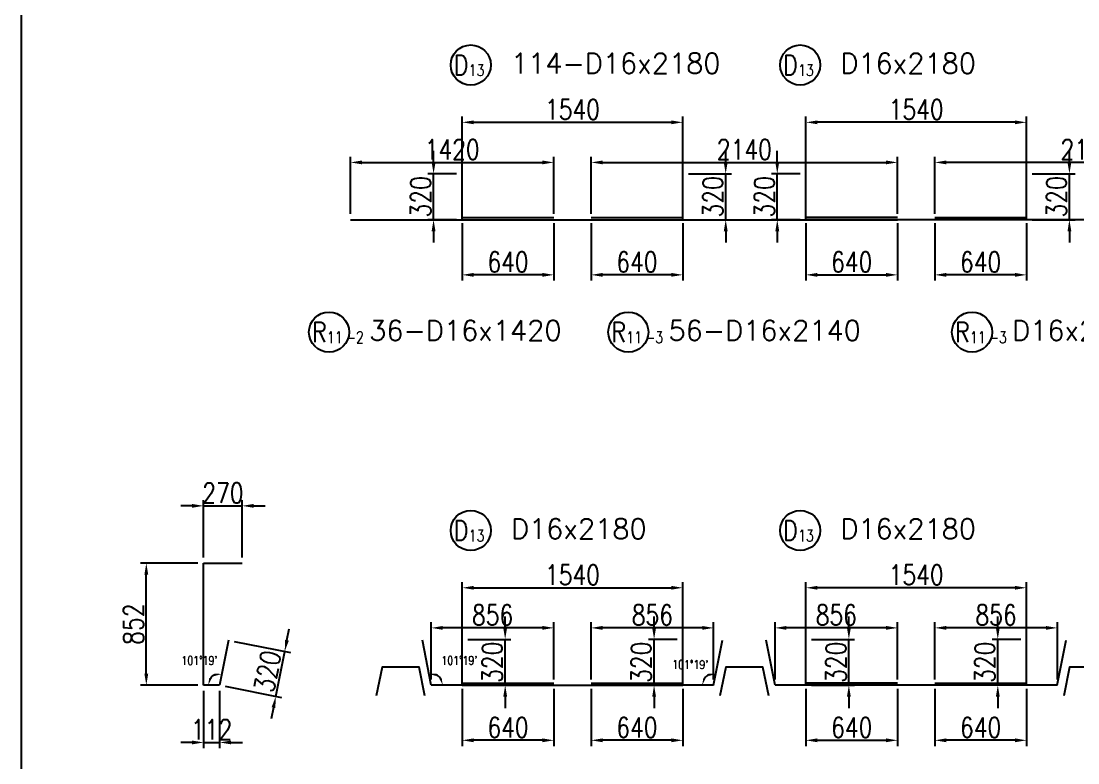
# Model space of a CAD drawing. Header units: millimetres. Extents: x -41433 to 131500, y -94900 to 39745.
# Drawn here: x 0 to 7379, y 20350 to 25529 of the extents above; entities that cross this region are included whole.
import ezdxf
from ezdxf.enums import TextEntityAlignment as Align

# ---------------------------------------------------------------- set-up
doc = ezdxf.new("R2010")
doc.units = ezdxf.units.MM
doc.header["$LTSCALE"] = 160
doc.header["$MEASUREMENT"] = 0
doc.layers.get('DEFPOINTS').update_dxf_attribs({"color": 53, "linetype": 'CONTINUOUS'})
for name, color, linetype in [('DIM', 6, 'CONTINUOUS'), ('DIM-L', 6, 'CONTINUOUS'), ('GAIKEI-KEIKAKU', 4, 'CONTINUOUS'), ('TEKKIN-L', 2, 'CONTINUOUS'), ('TEKKIN-R', 3, 'CONTINUOUS'), ('TEXT', 4, 'CONTINUOUS'), ('TEXT-文字', 4, 'CONTINUOUS')]:
    doc.layers.add(name, color=color, linetype=linetype)
doc.styles.add('DIM-TEXT', font='ROMANS', dxfattribs={"width": 0.8, "bigfont": 'EXTFONT'})
doc.styles.add('MSゴシック', font='')
doc.styles.add('romans', font='romans.shx', dxfattribs={"bigfont": 'extfont.shx'})
doc.styles.get('MSゴシック').set_extended_font_data('MS Gothic')
doc.dimstyles.new('DIM20', dxfattribs={"dimscale": 20, "dimtxt": 3.5, "dimasz": 2.5, "dimexe": 1, "dimexo": 1, "dimgap": 1, "dimtad": 3, "dimdec": 1, "dimrnd": 1, "dimdsep": 46, "dimtxsty": 'DIM-TEXT', "dimcen": 0, "dimclrt": 4, "dimaunit": 1, "dimadec": 3, "dimazin": 2, "dimtfac": 1, "dimtdec": 1, "dimtix": 1, "dimtmove": 2, "dimatfit": 3, "dimfxl": 1, "dimtolj": 1, "dimtzin": 0, "dimlwd": -1, "dimlwe": -1, "dimarcsym": 0})
doc.dimstyles.new('DIM40', dxfattribs={"dimscale": 40, "dimtxt": 3.5, "dimasz": 2, "dimexe": 1, "dimexo": 1, "dimgap": 0.5, "dimtad": 1, "dimdec": 0, "dimzin": 9, "dimdsep": 46, "dimtxsty": 'DIM-TEXT', "dimcen": 0, "dimclrt": 4, "dimaunit": 1, "dimadec": 4, "dimazin": 0, "dimtfac": 1, "dimtdec": 0, "dimtix": 1, "dimtmove": 2, "dimatfit": 0, "dimfxl": 1, "dimlwd": -1, "dimlwe": -1, "dimarcsym": 0})

# ---------------------------------------------------------------- blocks, each defined once
blk = doc.blocks.new('*D325')
at = {"layer": 'DEFPOINTS', "color": 0, "ltscale": 0.8, "transparency": 16777216}
for p in [(5480, 20907.8), (6120, 20907.8), (6120, 20507.8)]:
    blk.add_point(p, dxfattribs=at)
at = {"layer": 'DIM', "color": 0, "ltscale": 0.8, "transparency": 16777216}
for p, q in [((5480, 20867.8), (5480, 20467.8)), ((6120, 20867.8), (6120, 20467.8)), ((5560, 20507.8), (6040, 20507.8))]:
    blk.add_line(p, q, dxfattribs=at)
for points in [[(5560, 20521.1), (5560, 20494.5), (5480, 20507.8)], [(6040, 20521.1), (6040, 20494.5), (6120, 20507.8)]]:
    blk.add_solid(points, dxfattribs=at)
at = {"layer": 'DIM', "color": 4, "ltscale": 0.8, "transparency": 16777216, "insert": (5800, 20597.8), "char_height": 140, "attachment_point": 5, "style": 'DIM-TEXT'}
blk.add_mtext('640', dxfattribs=at)
blk = doc.blocks.new('*D326')
at = {"layer": 'DEFPOINTS', "color": 0, "ltscale": 0.8, "transparency": 16777216}
for p in [(5480, 21572.8), (5480, 20892.8), (7020, 20892.8)]:
    blk.add_point(p, dxfattribs=at)
at = {"layer": 'DIM', "color": 0, "ltscale": 0.8, "transparency": 16777216}
for p, q in [((5480, 20932.8), (5480, 21612.8)), ((6940, 21572.8), (5560, 21572.8)), ((7020, 20932.8), (7020, 21612.8))]:
    blk.add_line(p, q, dxfattribs=at)
for points in [[(5560, 21586.1), (5560, 21559.5), (5480, 21572.8)], [(6940, 21586.1), (6940, 21559.5), (7020, 21572.8)]]:
    blk.add_solid(points, dxfattribs=at)
at = {"layer": 'DIM', "color": 4, "ltscale": 0.8, "transparency": 16777216, "insert": (6250, 21662.8), "char_height": 140, "attachment_point": 5, "style": 'DIM-TEXT'}
blk.add_mtext('1540', dxfattribs=at)
blk = doc.blocks.new('*D327')
at = {"layer": 'DEFPOINTS', "color": 0, "ltscale": 0.8, "transparency": 16777216}
for p in [(3980, 20907.8), (4620, 20907.8), (3980, 20507.8)]:
    blk.add_point(p, dxfattribs=at)
at = {"layer": 'DIM', "color": 0, "ltscale": 0.8, "transparency": 16777216}
for p, q in [((3980, 20867.8), (3980, 20467.8)), ((4620, 20867.8), (4620, 20467.8)), ((4540, 20507.8), (4060, 20507.8))]:
    blk.add_line(p, q, dxfattribs=at)
for points in [[(4060, 20521.1), (4060, 20494.5), (3980, 20507.8)], [(4540, 20521.1), (4540, 20494.5), (4620, 20507.8)]]:
    blk.add_solid(points, dxfattribs=at)
at = {"layer": 'DIM', "color": 4, "ltscale": 0.8, "transparency": 16777216, "insert": (4300, 20597.8), "char_height": 140, "attachment_point": 5, "style": 'DIM-TEXT'}
blk.add_mtext('640', dxfattribs=at)
blk = doc.blocks.new('*D328')
at = {"layer": 'DEFPOINTS', "color": 0, "ltscale": 0.8, "transparency": 16777216}
for p in [(3080, 20907.8), (3720, 20907.8), (3080, 20507.8)]:
    blk.add_point(p, dxfattribs=at)
at = {"layer": 'DIM', "color": 0, "ltscale": 0.8, "transparency": 16777216}
for p, q in [((3080, 20867.8), (3080, 20467.8)), ((3720, 20867.8), (3720, 20467.8)), ((3640, 20507.8), (3160, 20507.8))]:
    blk.add_line(p, q, dxfattribs=at)
for points in [[(3160, 20521.1), (3160, 20494.5), (3080, 20507.8)], [(3640, 20521.1), (3640, 20494.5), (3720, 20507.8)]]:
    blk.add_solid(points, dxfattribs=at)
at = {"layer": 'DIM', "color": 4, "ltscale": 0.8, "transparency": 16777216, "insert": (3400, 20597.8), "char_height": 140, "attachment_point": 5, "style": 'DIM-TEXT'}
blk.add_mtext('640', dxfattribs=at)
blk = doc.blocks.new('*D329')
at = {"layer": 'DEFPOINTS', "color": 0, "ltscale": 0.8, "transparency": 16777216}
for p in [(4620, 21572.8), (3080, 20892.8), (4620, 20892.8)]:
    blk.add_point(p, dxfattribs=at)
at = {"layer": 'DIM', "color": 0, "ltscale": 0.8, "transparency": 16777216}
for p, q in [((3080, 20932.8), (3080, 21612.8)), ((3160, 21572.8), (4540, 21572.8)), ((4620, 20932.8), (4620, 21612.8))]:
    blk.add_line(p, q, dxfattribs=at)
for points in [[(3160, 21586.1), (3160, 21559.5), (3080, 21572.8)], [(4540, 21586.1), (4540, 21559.5), (4620, 21572.8)]]:
    blk.add_solid(points, dxfattribs=at)
at = {"layer": 'DIM', "color": 4, "ltscale": 0.8, "transparency": 16777216, "insert": (3850, 21662.8), "char_height": 140, "attachment_point": 5, "style": 'DIM-TEXT'}
blk.add_mtext('1540', dxfattribs=at)
blk = doc.blocks.new('*D330')
at = {"layer": 'DEFPOINTS', "color": 0, "ltscale": 0.8, "transparency": 16777216}
for p in [(2864.3, 21292.8), (2864.3, 20892.8), (3720, 20892.8)]:
    blk.add_point(p, dxfattribs=at)
at = {"layer": 'DIM', "color": 0, "ltscale": 0.8, "transparency": 16777216}
for p, q in [((2864.3, 20932.8), (2864.3, 21332.8)), ((3720, 20932.8), (3720, 21332.8)), ((3640, 21292.8), (2944.3, 21292.8))]:
    blk.add_line(p, q, dxfattribs=at)
for points in [[(2944.3, 21306.1), (2944.3, 21279.5), (2864.3, 21292.8)], [(3640, 21306.1), (3640, 21279.5), (3720, 21292.8)]]:
    blk.add_solid(points, dxfattribs=at)
at = {"layer": 'DIM', "color": 4, "ltscale": 0.8, "transparency": 16777216, "insert": (3292.2, 21382.8), "char_height": 140, "attachment_point": 5, "style": 'DIM-TEXT'}
blk.add_mtext('856', dxfattribs=at)
blk = doc.blocks.new('*D331')
at = {"layer": 'DEFPOINTS', "color": 0, "ltscale": 0.8, "transparency": 16777216}
for p in [(3980, 21292.8), (3980, 20892.8), (4835.7, 20892.8)]:
    blk.add_point(p, dxfattribs=at)
at = {"layer": 'DIM', "color": 0, "ltscale": 0.8, "transparency": 16777216}
for p, q in [((3980, 20932.8), (3980, 21332.8)), ((4835.7, 20932.8), (4835.7, 21332.8)), ((4755.7, 21292.8), (4060, 21292.8))]:
    blk.add_line(p, q, dxfattribs=at)
for points in [[(4060, 21306.1), (4060, 21279.5), (3980, 21292.8)], [(4755.7, 21306.1), (4755.7, 21279.5), (4835.7, 21292.8)]]:
    blk.add_solid(points, dxfattribs=at)
at = {"layer": 'DIM', "color": 4, "ltscale": 0.8, "transparency": 16777216, "insert": (4407.8, 21382.8), "char_height": 140, "attachment_point": 5, "style": 'DIM-TEXT'}
blk.add_mtext('856', dxfattribs=at)
blk = doc.blocks.new('*D332')
at = {"layer": 'DEFPOINTS', "color": 0, "ltscale": 0.8, "transparency": 16777216}
for p in [(6380, 20907.8), (7020, 20907.8), (6380, 20507.8)]:
    blk.add_point(p, dxfattribs=at)
at = {"layer": 'DIM', "color": 0, "ltscale": 0.8, "transparency": 16777216}
for p, q in [((6380, 20867.8), (6380, 20467.8)), ((7020, 20867.8), (7020, 20467.8)), ((6940, 20507.8), (6460, 20507.8))]:
    blk.add_line(p, q, dxfattribs=at)
for points in [[(6460, 20521.1), (6460, 20494.5), (6380, 20507.8)], [(6940, 20521.1), (6940, 20494.5), (7020, 20507.8)]]:
    blk.add_solid(points, dxfattribs=at)
at = {"layer": 'DIM', "color": 4, "ltscale": 0.8, "transparency": 16777216, "insert": (6700, 20597.8), "char_height": 140, "attachment_point": 5, "style": 'DIM-TEXT'}
blk.add_mtext('640', dxfattribs=at)
blk = doc.blocks.new('加工図文字列（JR）')
at = {"layer": 'TEXT-文字', "color": 6}
blk.add_circle((0, 0), 3.5, dxfattribs=at)
at = {"layer": 'DEFPOINTS', "ltscale": 100, "style": 'MSゴシック'}
for tag, p in [('加工図_圧接鉄筋', (57.81, -4.14)), ('加工図_圧接個数', (62.62, -4.14)), ('加工図_加工形状', (68.3, -4.14)), ('加工図_施工分け2', (73.3, -4.14))]:
    blk.add_attdef(tag, text='', height=4, dxfattribs=at).set_placement(p, align=Align.BOTTOM_LEFT)
at = {"layer": 'TEXT-文字', "color": 4, "style": 'romans', "width": 0.8}
for tag, height, p in [('加工図_平均長', 3.5, (33.63, 3.03)), ('加工図_副記号', 2, (0.5, 0)), ('加工図_文字列', 3.5, (7, -2.5))]:
    blk.add_attdef(tag, text='', height=height, dxfattribs=at).set_placement(p, align=Align.BOTTOM_LEFT)
at = {"layer": 'TEXT-文字', "color": 4, "ltscale": 100, "style": 'romans', "width": 0.8}
blk.add_attdef('加工図_施工分け', text='', height=3.5, dxfattribs=at).set_placement((-5.5, 0), align=Align.MIDDLE_RIGHT)
at = {"layer": 'TEXT-文字', "color": 4, "style": 'romans', "width": 0.8}
blk.add_attdef('加工図_主記号', text='', height=3.5, dxfattribs=at).set_placement((-1.7, 0), align=Align.MIDDLE_CENTER)
for tag, p in [('加工図_番号', (1, -2.5)), ('加工図_枝番', (4.5, -2.5))]:
    blk.add_attdef(tag, text='', height=2, dxfattribs=at).set_placement(p, align=Align.BOTTOM_CENTER)
blk = doc.blocks.new('*D362')
at = {"layer": 'DEFPOINTS', "color": 0, "ltscale": 0.8, "transparency": 16777216}
for p in [(6380, 24157.8), (7020, 24157.8), (6380, 23757.8)]:
    blk.add_point(p, dxfattribs=at)
at = {"layer": 'DIM', "color": 0, "ltscale": 0.8, "transparency": 16777216}
for p, q in [((6380, 24117.8), (6380, 23717.8)), ((7020, 24117.8), (7020, 23717.8)), ((6940, 23757.8), (6460, 23757.8))]:
    blk.add_line(p, q, dxfattribs=at)
for points in [[(6460, 23771.1), (6460, 23744.5), (6380, 23757.8)], [(6940, 23771.1), (6940, 23744.5), (7020, 23757.8)]]:
    blk.add_solid(points, dxfattribs=at)
at = {"layer": 'DIM', "color": 4, "ltscale": 0.8, "transparency": 16777216, "insert": (6700, 23847.8), "char_height": 140, "attachment_point": 5, "style": 'DIM-TEXT'}
blk.add_mtext('640', dxfattribs=at)
blk = doc.blocks.new('*D366')
at = {"layer": 'DEFPOINTS', "color": 0, "ltscale": 0.8, "transparency": 16777216}
for p in [(6380, 24542.8), (6380, 24142.8), (8520, 24142.8)]:
    blk.add_point(p, dxfattribs=at)
at = {"layer": 'DIM', "color": 0, "ltscale": 0.8, "transparency": 16777216}
for p, q in [((6380, 24182.8), (6380, 24582.8)), ((8520, 24182.8), (8520, 24582.8)), ((8440, 24542.8), (6460, 24542.8))]:
    blk.add_line(p, q, dxfattribs=at)
for points in [[(6460, 24556.1), (6460, 24529.5), (6380, 24542.8)], [(8440, 24556.1), (8440, 24529.5), (8520, 24542.8)]]:
    blk.add_solid(points, dxfattribs=at)
at = {"layer": 'DIM', "color": 4, "ltscale": 0.8, "transparency": 16777216, "insert": (7450, 24632.8), "char_height": 140, "attachment_point": 5, "style": 'DIM-TEXT'}
blk.add_mtext('2140', dxfattribs=at)
blk = doc.blocks.new('*D368')
at = {"layer": 'DEFPOINTS', "color": 0, "ltscale": 0.8, "transparency": 16777216}
for p in [(5480, 24157.8), (6120, 24157.8), (6120, 23757.8)]:
    blk.add_point(p, dxfattribs=at)
at = {"layer": 'DIM', "color": 0, "ltscale": 0.8, "transparency": 16777216}
for p, q in [((5480, 24117.8), (5480, 23717.8)), ((6120, 24117.8), (6120, 23717.8)), ((5560, 23757.8), (6040, 23757.8))]:
    blk.add_line(p, q, dxfattribs=at)
for points in [[(5560, 23771.1), (5560, 23744.5), (5480, 23757.8)], [(6040, 23771.1), (6040, 23744.5), (6120, 23757.8)]]:
    blk.add_solid(points, dxfattribs=at)
at = {"layer": 'DIM', "color": 4, "ltscale": 0.8, "transparency": 16777216, "insert": (5800, 23847.8), "char_height": 140, "attachment_point": 5, "style": 'DIM-TEXT'}
blk.add_mtext('640', dxfattribs=at)
blk = doc.blocks.new('*D369')
at = {"layer": 'DEFPOINTS', "color": 0, "ltscale": 0.8, "transparency": 16777216}
for p in [(5480, 24822.8), (5480, 24142.8), (7020, 24142.8)]:
    blk.add_point(p, dxfattribs=at)
at = {"layer": 'DIM', "color": 0, "ltscale": 0.8, "transparency": 16777216}
for p, q in [((5480, 24182.8), (5480, 24862.8)), ((6940, 24822.8), (5560, 24822.8)), ((7020, 24182.8), (7020, 24862.8))]:
    blk.add_line(p, q, dxfattribs=at)
for points in [[(5560, 24836.1), (5560, 24809.5), (5480, 24822.8)], [(6940, 24836.1), (6940, 24809.5), (7020, 24822.8)]]:
    blk.add_solid(points, dxfattribs=at)
at = {"layer": 'DIM', "color": 4, "ltscale": 0.8, "transparency": 16777216, "insert": (6250, 24912.8), "char_height": 140, "attachment_point": 5, "style": 'DIM-TEXT'}
blk.add_mtext('1540', dxfattribs=at)
blk = doc.blocks.new('*D370')
at = {"layer": 'DEFPOINTS', "color": 0, "ltscale": 0.8, "transparency": 16777216}
for p in [(3980, 24157.8), (4620, 24157.8), (3980, 23757.8)]:
    blk.add_point(p, dxfattribs=at)
at = {"layer": 'DIM', "color": 0, "ltscale": 0.8, "transparency": 16777216}
for p, q in [((3980, 24117.8), (3980, 23717.8)), ((4620, 24117.8), (4620, 23717.8)), ((4540, 23757.8), (4060, 23757.8))]:
    blk.add_line(p, q, dxfattribs=at)
for points in [[(4060, 23771.1), (4060, 23744.5), (3980, 23757.8)], [(4540, 23771.1), (4540, 23744.5), (4620, 23757.8)]]:
    blk.add_solid(points, dxfattribs=at)
at = {"layer": 'DIM', "color": 4, "ltscale": 0.8, "transparency": 16777216, "insert": (4300, 23847.8), "char_height": 140, "attachment_point": 5, "style": 'DIM-TEXT'}
blk.add_mtext('640', dxfattribs=at)
blk = doc.blocks.new('*D371')
at = {"layer": 'DEFPOINTS', "color": 0, "ltscale": 0.8, "transparency": 16777216}
for p in [(3080, 24157.8), (3720, 24157.8), (3080, 23757.8)]:
    blk.add_point(p, dxfattribs=at)
at = {"layer": 'DIM', "color": 0, "ltscale": 0.8, "transparency": 16777216}
for p, q in [((3080, 24117.8), (3080, 23717.8)), ((3720, 24117.8), (3720, 23717.8)), ((3640, 23757.8), (3160, 23757.8))]:
    blk.add_line(p, q, dxfattribs=at)
for points in [[(3160, 23771.1), (3160, 23744.5), (3080, 23757.8)], [(3640, 23771.1), (3640, 23744.5), (3720, 23757.8)]]:
    blk.add_solid(points, dxfattribs=at)
at = {"layer": 'DIM', "color": 4, "ltscale": 0.8, "transparency": 16777216, "insert": (3400, 23847.8), "char_height": 140, "attachment_point": 5, "style": 'DIM-TEXT'}
blk.add_mtext('640', dxfattribs=at)
blk = doc.blocks.new('*D372')
at = {"layer": 'DEFPOINTS', "color": 0, "ltscale": 0.8, "transparency": 16777216}
for p in [(4620, 24822.8), (3080, 24142.8), (4620, 24142.8)]:
    blk.add_point(p, dxfattribs=at)
at = {"layer": 'DIM', "color": 0, "ltscale": 0.8, "transparency": 16777216}
for p, q in [((3080, 24182.8), (3080, 24862.8)), ((3160, 24822.8), (4540, 24822.8)), ((4620, 24182.8), (4620, 24862.8))]:
    blk.add_line(p, q, dxfattribs=at)
for points in [[(3160, 24836.1), (3160, 24809.5), (3080, 24822.8)], [(4540, 24836.1), (4540, 24809.5), (4620, 24822.8)]]:
    blk.add_solid(points, dxfattribs=at)
at = {"layer": 'DIM', "color": 4, "ltscale": 0.8, "transparency": 16777216, "insert": (3850, 24912.8), "char_height": 140, "attachment_point": 5, "style": 'DIM-TEXT'}
blk.add_mtext('1540', dxfattribs=at)
blk = doc.blocks.new('*D373')
at = {"layer": 'DEFPOINTS', "color": 0, "ltscale": 0.8, "transparency": 16777216}
for p in [(6120, 24542.8), (3980, 24142.8), (6120, 24142.8)]:
    blk.add_point(p, dxfattribs=at)
at = {"layer": 'DIM', "color": 0, "ltscale": 0.8, "transparency": 16777216}
for p, q in [((3980, 24182.8), (3980, 24582.8)), ((6120, 24182.8), (6120, 24582.8)), ((4060, 24542.8), (6040, 24542.8))]:
    blk.add_line(p, q, dxfattribs=at)
for points in [[(4060, 24556.1), (4060, 24529.5), (3980, 24542.8)], [(6040, 24556.1), (6040, 24529.5), (6120, 24542.8)]]:
    blk.add_solid(points, dxfattribs=at)
at = {"layer": 'DIM', "color": 4, "ltscale": 0.8, "transparency": 16777216, "insert": (5050, 24632.8), "char_height": 140, "attachment_point": 5, "style": 'DIM-TEXT'}
blk.add_mtext('2140', dxfattribs=at)
blk = doc.blocks.new('*D374')
at = {"layer": 'DEFPOINTS', "color": 0, "ltscale": 0.8, "transparency": 16777216}
for p in [(3720, 24542.8), (2300, 24142.8), (3720, 24142.8)]:
    blk.add_point(p, dxfattribs=at)
at = {"layer": 'DIM', "color": 0, "ltscale": 0.8, "transparency": 16777216}
for p, q in [((2300, 24182.8), (2300, 24582.8)), ((3720, 24182.8), (3720, 24582.8)), ((2380, 24542.8), (3640, 24542.8))]:
    blk.add_line(p, q, dxfattribs=at)
for points in [[(2380, 24556.1), (2380, 24529.5), (2300, 24542.8)], [(3640, 24556.1), (3640, 24529.5), (3720, 24542.8)]]:
    blk.add_solid(points, dxfattribs=at)
at = {"layer": 'DIM', "color": 4, "ltscale": 0.8, "transparency": 16777216, "insert": (3010, 24632.8), "char_height": 140, "attachment_point": 5, "style": 'DIM-TEXT'}
blk.add_mtext('1420', dxfattribs=at)
blk = doc.blocks.new('*D395')
at = {"layer": 'DEFPOINTS', "color": 0, "ltscale": 0.8, "transparency": 16777216}
for p in [(5264.3, 21292.8), (5264.3, 20892.8), (6120, 20892.8)]:
    blk.add_point(p, dxfattribs=at)
at = {"layer": 'DIM', "color": 0, "ltscale": 0.8, "transparency": 16777216}
for p, q in [((5264.3, 20932.8), (5264.3, 21332.8)), ((6120, 20932.8), (6120, 21332.8)), ((6040, 21292.8), (5344.3, 21292.8))]:
    blk.add_line(p, q, dxfattribs=at)
for points in [[(5344.3, 21306.1), (5344.3, 21279.5), (5264.3, 21292.8)], [(6040, 21306.1), (6040, 21279.5), (6120, 21292.8)]]:
    blk.add_solid(points, dxfattribs=at)
at = {"layer": 'DIM', "color": 4, "ltscale": 0.8, "transparency": 16777216, "insert": (5692.2, 21382.8), "char_height": 140, "attachment_point": 5, "style": 'DIM-TEXT'}
blk.add_mtext('856', dxfattribs=at)
blk = doc.blocks.new('*D396')
at = {"layer": 'DEFPOINTS', "color": 0, "ltscale": 0.8, "transparency": 16777216}
for p in [(6380, 21292.8), (6380, 20892.8), (7235.7, 20892.8)]:
    blk.add_point(p, dxfattribs=at)
at = {"layer": 'DIM', "color": 0, "ltscale": 0.8, "transparency": 16777216}
for p, q in [((6380, 20932.8), (6380, 21332.8)), ((7235.7, 20932.8), (7235.7, 21332.8)), ((7155.7, 21292.8), (6460, 21292.8))]:
    blk.add_line(p, q, dxfattribs=at)
for points in [[(6460, 21306.1), (6460, 21279.5), (6380, 21292.8)], [(7155.7, 21306.1), (7155.7, 21279.5), (7235.7, 21292.8)]]:
    blk.add_solid(points, dxfattribs=at)
at = {"layer": 'DIM', "color": 4, "ltscale": 0.8, "transparency": 16777216, "insert": (6807.8, 21382.8), "char_height": 140, "attachment_point": 5, "style": 'DIM-TEXT'}
blk.add_mtext('856', dxfattribs=at)
blk = doc.blocks.new('*D399')
at = {"layer": 'DEFPOINTS', "color": 0, "transparency": 16777216}
for p in [(1544, 22144.8), (1274, 21744.8), (1544, 21744.8)]:
    blk.add_point(p, dxfattribs=at)
at = {"layer": 'DIM', "color": 0, "transparency": 16777216}
for p, q in [((1194, 22144.8), (1114, 22144.8)), ((1274, 21784.8), (1274, 22184.8)), ((1274, 22144.8), (1544, 22144.8)), ((1544, 21784.8), (1544, 22184.8)), ((1624, 22144.8), (1704, 22144.8))]:
    blk.add_line(p, q, dxfattribs=at)
for points in [[(1194, 22158.1), (1194, 22131.5), (1274, 22144.8)], [(1624, 22158.1), (1624, 22131.5), (1544, 22144.8)]]:
    blk.add_solid(points, dxfattribs=at)
at = {"layer": 'DIM', "color": 4, "transparency": 16777216, "insert": (1409, 22234.8), "char_height": 140, "attachment_point": 5, "style": 'DIM-TEXT'}
blk.add_mtext('270', dxfattribs=at)
blk = doc.blocks.new('*D400')
at = {"layer": 'DEFPOINTS', "color": 0, "transparency": 16777216}
for p in [(874, 21744.8), (1274, 21744.8), (1274, 20892.8)]:
    blk.add_point(p, dxfattribs=at)
at = {"layer": 'DIM', "color": 0, "transparency": 16777216}
for p, q in [((1234, 21744.8), (834, 21744.8)), ((874, 20972.8), (874, 21664.8)), ((1234, 20892.8), (834, 20892.8))]:
    blk.add_line(p, q, dxfattribs=at)
for points in [[(860.7, 21664.8), (887.3, 21664.8), (874, 21744.8)], [(860.7, 20972.8), (887.3, 20972.8), (874, 20892.8)]]:
    blk.add_solid(points, dxfattribs=at)
at = {"layer": 'DIM', "color": 4, "transparency": 16777216, "insert": (784, 21318.8), "char_height": 140, "attachment_point": 5, "rotation": 90, "style": 'DIM-TEXT'}
blk.add_mtext('852', dxfattribs=at)
blk = doc.blocks.new('*D401')
at = {"layer": 'DEFPOINTS', "color": 0, "transparency": 16777216}
for p in [(1274, 20892.8), (1385.7, 20892.8), (1385.7, 20492.8)]:
    blk.add_point(p, dxfattribs=at)
at = {"layer": 'DIM', "color": 0, "transparency": 16777216}
for p, q in [((1274, 20852.8), (1274, 20452.8)), ((1385.7, 20852.8), (1385.7, 20452.8)), ((1194, 20492.8), (1114, 20492.8)), ((1274, 20492.8), (1385.7, 20492.8)), ((1465.7, 20492.8), (1545.7, 20492.8))]:
    blk.add_line(p, q, dxfattribs=at)
for points in [[(1194, 20506.1), (1194, 20479.5), (1274, 20492.8)], [(1465.7, 20506.1), (1465.7, 20479.5), (1385.7, 20492.8)]]:
    blk.add_solid(points, dxfattribs=at)
at = {"layer": 'DIM', "color": 4, "transparency": 16777216, "insert": (1329.8, 20582.8), "char_height": 140, "attachment_point": 5, "style": 'DIM-TEXT'}
blk.add_mtext('112', dxfattribs=at)
blk = doc.blocks.new('*D402')
at = {"layer": 'DEFPOINTS', "color": 0, "transparency": 16777216}
for p in [(1448.4, 21206.6), (1840.6, 21128.1), (1385.7, 20892.8)]:
    blk.add_point(p, dxfattribs=at)
at = {"layer": 'DIM', "color": 0, "transparency": 16777216}
for p, q in [((1856.3, 21206.6), (1872, 21285)), ((1487.6, 21198.7), (1879.9, 21120.3)), ((1777.9, 20814.4), (1840.6, 21128.1)), ((1424.9, 20885), (1817.1, 20806.5)), ((1762.2, 20735.9), (1746.5, 20657.5))]:
    blk.add_line(p, q, dxfattribs=at)
for points in [[(1843.3, 21209.2), (1869.4, 21204), (1840.6, 21128.1)], [(1749.1, 20738.5), (1775.3, 20733.3), (1777.9, 20814.4)]]:
    blk.add_solid(points, dxfattribs=at)
at = {"layer": 'DIM', "color": 4, "transparency": 16777216, "insert": (1721, 20988.9), "char_height": 140, "attachment_point": 5, "rotation": 78.69007, "style": 'DIM-TEXT'}
blk.add_mtext('320', dxfattribs=at)
blk = doc.blocks.new('*D622')
at = {"layer": 'DEFPOINTS', "color": 0, "transparency": 16777216}
blk.add_arc((2864.3, 20892.8), 80, 36.41991, 64.89002, dxfattribs=at)
for p in [(2813.2, 21148.4), (2894.9, 20966.7), (2864.3, 20892.8), (2864.3, 20892.8), (3214.3, 20892.8)]:
    blk.add_point(p, dxfattribs=at)
for points in [[(2897.3, 20957), (2899.3, 20973.5), (2848.7, 20971.2)], [(2936.6, 20942.9), (2920.8, 20937.7), (2944.3, 20892.8)]]:
    blk.add_solid(points, dxfattribs=at)
at = {"layer": 'DEFPOINTS', "transparency": 16777216, "insert": (3059.8, 21065.5), "char_height": 60, "attachment_point": 5, "style": 'DIM-TEXT'}
blk.add_mtext("\\A1;101°19'", dxfattribs=at)
blk = doc.blocks.new('*D623')
at = {"layer": 'DEFPOINTS', "color": 0, "transparency": 16777216}
blk.add_arc((4835.7, 20892.8), 80, 115.10998, 143.58009, dxfattribs=at)
for p in [(4898.4, 21206.6), (4805.1, 20966.7), (4620, 20892.8), (4835.7, 20892.8), (4835.7, 20892.8)]:
    blk.add_point(p, dxfattribs=at)
for points in [[(4800.7, 20973.5), (4802.7, 20957), (4851.3, 20971.2)], [(4779.2, 20937.7), (4763.4, 20942.9), (4755.7, 20892.8)]]:
    blk.add_solid(points, dxfattribs=at)
at = {"layer": 'DEFPOINTS', "transparency": 16777216, "insert": (4672.2, 21036.3), "char_height": 60, "attachment_point": 5, "style": 'DIM-TEXT'}
blk.add_mtext("\\A1;101°19'", dxfattribs=at)
blk = doc.blocks.new('*D624')
at = {"layer": 'DEFPOINTS', "color": 0, "transparency": 16777216}
blk.add_arc((1385.7, 20892.8), 80, 115.10998, 143.58009, dxfattribs=at)
for p in [(1448.4, 21206.6), (1355.1, 20966.7), (1170, 20892.8), (1385.7, 20892.8), (1385.7, 20892.8)]:
    blk.add_point(p, dxfattribs=at)
for points in [[(1350.7, 20973.5), (1352.7, 20957), (1401.3, 20971.2)], [(1329.2, 20937.7), (1313.4, 20942.9), (1305.7, 20892.8)]]:
    blk.add_solid(points, dxfattribs=at)
at = {"layer": 'DEFPOINTS', "transparency": 16777216, "insert": (1244.7, 21064.7), "char_height": 60, "attachment_point": 5, "style": 'DIM-TEXT'}
blk.add_mtext("\\A1;101°19'", dxfattribs=at)
blk = doc.blocks.new('*D671')
at = {"layer": 'DEFPOINTS', "color": 0, "transparency": 16777216}
for p in [(4420, 21212.8), (4620, 21212.8), (4620, 20892.8)]:
    blk.add_point(p, dxfattribs=at)
at = {"layer": 'DIM', "color": 0, "transparency": 16777216}
for p, q in [((4420, 21292.8), (4420, 21372.8)), ((4580, 21212.8), (4380, 21212.8)), ((4420, 20892.8), (4420, 21212.8)), ((4580, 20892.8), (4380, 20892.8)), ((4420, 20812.8), (4420, 20732.8))]:
    blk.add_line(p, q, dxfattribs=at)
for points in [[(4406.7, 21292.8), (4433.3, 21292.8), (4420, 21212.8)], [(4406.7, 20812.8), (4433.3, 20812.8), (4420, 20892.8)]]:
    blk.add_solid(points, dxfattribs=at)
at = {"layer": 'DIM', "color": 4, "transparency": 16777216, "insert": (4330, 21052.8), "char_height": 140, "attachment_point": 5, "rotation": 90, "style": 'DIM-TEXT'}
blk.add_mtext('320', dxfattribs=at)
blk = doc.blocks.new('*D672')
at = {"layer": 'DEFPOINTS', "color": 0, "transparency": 16777216}
for p in [(3080, 21212.8), (3380, 21212.8), (3080, 20892.8)]:
    blk.add_point(p, dxfattribs=at)
at = {"layer": 'DIM', "color": 0, "transparency": 16777216}
for p, q in [((3380, 21292.8), (3380, 21372.8)), ((3120, 21212.8), (3420, 21212.8)), ((3380, 20892.8), (3380, 21212.8)), ((3120, 20892.8), (3420, 20892.8)), ((3380, 20812.8), (3380, 20732.8))]:
    blk.add_line(p, q, dxfattribs=at)
for points in [[(3366.7, 21292.8), (3393.3, 21292.8), (3380, 21212.8)], [(3366.7, 20812.8), (3393.3, 20812.8), (3380, 20892.8)]]:
    blk.add_solid(points, dxfattribs=at)
at = {"layer": 'DIM', "color": 4, "transparency": 16777216, "insert": (3290, 21052.8), "char_height": 140, "attachment_point": 5, "rotation": 90, "style": 'DIM-TEXT'}
blk.add_mtext('320', dxfattribs=at)
blk = doc.blocks.new('*D673')
at = {"layer": 'DEFPOINTS', "color": 0, "transparency": 16777216}
for p in [(6820, 21212.8), (7020, 21212.8), (7020, 20892.8)]:
    blk.add_point(p, dxfattribs=at)
at = {"layer": 'DIM', "color": 0, "transparency": 16777216}
for p, q in [((6820, 21292.8), (6820, 21372.8)), ((6980, 21212.8), (6780, 21212.8)), ((6820, 20892.8), (6820, 21212.8)), ((6980, 20892.8), (6780, 20892.8)), ((6820, 20812.8), (6820, 20732.8))]:
    blk.add_line(p, q, dxfattribs=at)
for points in [[(6806.7, 21292.8), (6833.3, 21292.8), (6820, 21212.8)], [(6806.7, 20812.8), (6833.3, 20812.8), (6820, 20892.8)]]:
    blk.add_solid(points, dxfattribs=at)
at = {"layer": 'DIM', "color": 4, "transparency": 16777216, "insert": (6730, 21052.8), "char_height": 140, "attachment_point": 5, "rotation": 90, "style": 'DIM-TEXT'}
blk.add_mtext('320', dxfattribs=at)
blk = doc.blocks.new('*D674')
at = {"layer": 'DEFPOINTS', "color": 0, "transparency": 16777216}
for p in [(5480, 21212.8), (5780, 21212.8), (5480, 20892.8)]:
    blk.add_point(p, dxfattribs=at)
at = {"layer": 'DIM', "color": 0, "transparency": 16777216}
for p, q in [((5780, 21292.8), (5780, 21372.8)), ((5520, 21212.8), (5820, 21212.8)), ((5780, 20892.8), (5780, 21212.8)), ((5520, 20892.8), (5820, 20892.8)), ((5780, 20812.8), (5780, 20732.8))]:
    blk.add_line(p, q, dxfattribs=at)
for points in [[(5766.7, 21292.8), (5793.3, 21292.8), (5780, 21212.8)], [(5766.7, 20812.8), (5793.3, 20812.8), (5780, 20892.8)]]:
    blk.add_solid(points, dxfattribs=at)
at = {"layer": 'DIM', "color": 4, "transparency": 16777216, "insert": (5690, 21052.8), "char_height": 140, "attachment_point": 5, "rotation": 90, "style": 'DIM-TEXT'}
blk.add_mtext('320', dxfattribs=at)
blk = doc.blocks.new('*D677')
at = {"layer": 'DEFPOINTS', "color": 0, "transparency": 16777216}
for p in [(2880, 24462.8), (3080, 24462.8), (3080, 24142.8)]:
    blk.add_point(p, dxfattribs=at)
at = {"layer": 'DIM', "color": 0, "transparency": 16777216}
for p, q in [((2880, 24542.8), (2880, 24622.8)), ((3040, 24462.8), (2840, 24462.8)), ((2880, 24142.8), (2880, 24462.8)), ((3040, 24142.8), (2840, 24142.8)), ((2880, 24062.8), (2880, 23982.8))]:
    blk.add_line(p, q, dxfattribs=at)
for points in [[(2866.7, 24542.8), (2893.3, 24542.8), (2880, 24462.8)], [(2866.7, 24062.8), (2893.3, 24062.8), (2880, 24142.8)]]:
    blk.add_solid(points, dxfattribs=at)
at = {"layer": 'DIM', "color": 4, "transparency": 16777216, "insert": (2790, 24302.8), "char_height": 140, "attachment_point": 5, "rotation": 90, "style": 'DIM-TEXT'}
blk.add_mtext('320', dxfattribs=at)
blk = doc.blocks.new('*D678')
at = {"layer": 'DEFPOINTS', "color": 0, "transparency": 16777216}
for p in [(5280, 24462.8), (5480, 24462.8), (5480, 24142.8)]:
    blk.add_point(p, dxfattribs=at)
at = {"layer": 'DIM', "color": 0, "transparency": 16777216}
for p, q in [((5280, 24542.8), (5280, 24622.8)), ((5440, 24462.8), (5240, 24462.8)), ((5280, 24142.8), (5280, 24462.8)), ((5440, 24142.8), (5240, 24142.8)), ((5280, 24062.8), (5280, 23982.8))]:
    blk.add_line(p, q, dxfattribs=at)
for points in [[(5266.7, 24542.8), (5293.3, 24542.8), (5280, 24462.8)], [(5266.7, 24062.8), (5293.3, 24062.8), (5280, 24142.8)]]:
    blk.add_solid(points, dxfattribs=at)
at = {"layer": 'DIM', "color": 4, "transparency": 16777216, "insert": (5190, 24302.8), "char_height": 140, "attachment_point": 5, "rotation": 90, "style": 'DIM-TEXT'}
blk.add_mtext('320', dxfattribs=at)
blk = doc.blocks.new('*D680')
at = {"layer": 'DEFPOINTS', "color": 0, "transparency": 16777216}
for p in [(4620, 24462.8), (4920, 24462.8), (4620, 24142.8)]:
    blk.add_point(p, dxfattribs=at)
at = {"layer": 'DIM', "color": 0, "transparency": 16777216}
for p, q in [((4920, 24542.8), (4920, 24622.8)), ((4660, 24462.8), (4960, 24462.8)), ((4920, 24142.8), (4920, 24462.8)), ((4660, 24142.8), (4960, 24142.8)), ((4920, 24062.8), (4920, 23982.8))]:
    blk.add_line(p, q, dxfattribs=at)
for points in [[(4906.7, 24542.8), (4933.3, 24542.8), (4920, 24462.8)], [(4906.7, 24062.8), (4933.3, 24062.8), (4920, 24142.8)]]:
    blk.add_solid(points, dxfattribs=at)
at = {"layer": 'DIM', "color": 4, "transparency": 16777216, "insert": (4830, 24302.8), "char_height": 140, "attachment_point": 5, "rotation": 90, "style": 'DIM-TEXT'}
blk.add_mtext('320', dxfattribs=at)
blk = doc.blocks.new('*D681')
at = {"layer": 'DEFPOINTS', "color": 0, "transparency": 16777216}
for p in [(7020, 24462.8), (7320, 24462.8), (7020, 24142.8)]:
    blk.add_point(p, dxfattribs=at)
at = {"layer": 'DIM', "color": 0, "transparency": 16777216}
for p, q in [((7320, 24542.8), (7320, 24622.8)), ((7060, 24462.8), (7360, 24462.8)), ((7320, 24142.8), (7320, 24462.8)), ((7060, 24142.8), (7360, 24142.8)), ((7320, 24062.8), (7320, 23982.8))]:
    blk.add_line(p, q, dxfattribs=at)
for points in [[(7306.7, 24542.8), (7333.3, 24542.8), (7320, 24462.8)], [(7306.7, 24062.8), (7333.3, 24062.8), (7320, 24142.8)]]:
    blk.add_solid(points, dxfattribs=at)
at = {"layer": 'DIM', "color": 4, "transparency": 16777216, "insert": (7230, 24302.8), "char_height": 140, "attachment_point": 5, "rotation": 90, "style": 'DIM-TEXT'}
blk.add_mtext('320', dxfattribs=at)

msp = doc.modelspace()

# ---------------------------------------------------------------- linework, layer by layer
at = {"layer": 'DEFPOINTS', "flags": 128}
msp.add_lwpolyline([(0, 16250), (25115.53, 16250), (25115.53, 30708.35), (0, 30708.35)], close=True, dxfattribs=at)
at = {"layer": 'GAIKEI-KEIKAKU', "flags": 128}
for points in [[(2820, 20818.8), (2780, 21018.8), (2520, 21018.8), (2480, 20818.8)], [(5220, 20818.8), (5180, 21018.8), (4920, 21018.8), (4880, 20818.8)], [(7620, 20818.8), (7580, 21018.8), (7320, 21018.8), (7280, 20818.8)]]:
    msp.add_lwpolyline(points, dxfattribs=at)
at = {"layer": 'TEKKIN-L', "ltscale": 0.8}
for p, q in [((3080, 24142.8), (3080, 24462.8)), ((4620, 24142.8), (4620, 24462.8)), ((5480, 24142.8), (5480, 24462.8)), ((7020, 24142.8), (7020, 24462.8)), ((2300, 24142.8), (3720, 24142.8)), ((3080, 24142.8), (4620, 24142.8)), ((3980, 24142.8), (6120, 24142.8)), ((7020, 24142.8), (5480, 24142.8)), ((8520, 24142.8), (6380, 24142.8)), ((1274, 20892.8), (1274, 21744.8)), ((1274, 21744.8), (1544, 21744.8)), ((1448.41, 21206.59), (1385.65, 20892.8)), ((2864.35, 20892.8), (2801.59, 21206.59)), ((3080, 20892.8), (3080, 21212.8)), ((4620, 20892.8), (4620, 21212.8)), ((4835.65, 20892.8), (4898.41, 21206.59)), ((5264.35, 20892.8), (5201.59, 21206.59)), ((5480, 20892.8), (5480, 21212.8)), ((7020, 20892.8), (7020, 21212.8)), ((7235.65, 20892.8), (7298.41, 21206.59)), ((1385.65, 20892.8), (1274, 20892.8)), ((3720, 20892.8), (2864.35, 20892.8)), ((3080, 20892.8), (4620, 20892.8)), ((4835.65, 20892.8), (3980, 20892.8)), ((6120, 20892.8), (5264.35, 20892.8)), ((7020, 20892.8), (5480, 20892.8)), ((7235.65, 20892.8), (6380, 20892.8))]:
    msp.add_line(p, q, dxfattribs=at)
at = {"layer": 'TEKKIN-R', "ltscale": 0.8}
for p, q in [((3080, 24157.8), (3720, 24157.8)), ((3980, 24157.8), (4620, 24157.8)), ((6120, 24157.8), (5480, 24157.8)), ((6380, 24157.8), (7020, 24157.8)), ((3080, 20907.8), (3720, 20907.8)), ((3980, 20907.8), (4620, 20907.8)), ((6120, 20907.8), (5480, 20907.8)), ((6380, 20907.8), (7020, 20907.8))]:
    msp.add_line(p, q, dxfattribs=at)

# ---------------------------------------------------------------- block references
at = {"layer": 'DIM-L', "ltscale": 0.8}
ref = msp.add_blockref('加工図文字列（JR）', (3140, 25222.8), dxfattribs=dict(at, xscale=40, yscale=40, zscale=40))
ref.add_attrib('加工図_主記号', 'D', dxfattribs={"layer": 'TEXT', "height": 140, "style": 'romans', "width": 0.8}).set_placement((3072, 25222.8), align=Align.MIDDLE_CENTER)
ref.add_attrib('加工図_番号', '13', dxfattribs={"layer": 'TEXT', "height": 80, "style": 'romans', "width": 0.8}).set_placement((3180, 25122.8), align=Align.BOTTOM_CENTER)
ref.add_attrib('加工図_文字列', '114-D16x2180', dxfattribs={"layer": 'TEXT', "height": 140, "style": 'romans'}).set_placement((3420, 25122.8), align=Align.BOTTOM_LEFT)
ref = msp.add_blockref('加工図文字列（JR）', (5440, 25222.8), dxfattribs=dict(at, xscale=40, yscale=40, zscale=40))
ref.add_attrib('加工図_主記号', 'D', dxfattribs={"layer": 'TEXT', "height": 140, "style": 'romans', "width": 0.8}).set_placement((5372, 25222.8), align=Align.MIDDLE_CENTER)
ref.add_attrib('加工図_番号', '13', dxfattribs={"layer": 'TEXT', "height": 80, "style": 'romans', "width": 0.8}).set_placement((5480, 25122.8), align=Align.BOTTOM_CENTER)
ref.add_attrib('加工図_文字列', 'D16x2180', dxfattribs={"layer": 'TEXT', "height": 140, "style": 'romans'}).set_placement((5720, 25122.8), align=Align.BOTTOM_LEFT)
ref = msp.add_blockref('加工図文字列（JR）', (2150, 23357.8), dxfattribs=dict(at, xscale=40, yscale=40, zscale=40))
ref.add_attrib('加工図_主記号', 'R', dxfattribs={"layer": 'TEXT', "height": 140, "style": 'romans', "width": 0.8}).set_placement((2082, 23357.8), align=Align.MIDDLE_CENTER)
ref.add_attrib('加工図_番号', '11', dxfattribs={"layer": 'TEXT', "height": 80, "style": 'romans', "width": 0.8}).set_placement((2190, 23257.8), align=Align.BOTTOM_CENTER)
ref.add_attrib('加工図_枝番', '-2', dxfattribs={"layer": 'TEXT', "height": 80, "style": 'romans', "width": 0.8}).set_placement((2330, 23257.8), align=Align.BOTTOM_CENTER)
ref.add_attrib('加工図_文字列', '36-D16x1420', dxfattribs={"layer": 'TEXT', "height": 140, "style": 'romans'}).set_placement((2430, 23257.8), align=Align.BOTTOM_LEFT)
ref = msp.add_blockref('加工図文字列（JR）', (4240, 23357.8), dxfattribs=dict(at, xscale=40, yscale=40, zscale=40))
ref.add_attrib('加工図_主記号', 'R', dxfattribs={"layer": 'TEXT', "height": 140, "style": 'romans', "width": 0.8}).set_placement((4172, 23357.8), align=Align.MIDDLE_CENTER)
ref.add_attrib('加工図_番号', '11', dxfattribs={"layer": 'TEXT', "height": 80, "style": 'romans', "width": 0.8}).set_placement((4280, 23257.8), align=Align.BOTTOM_CENTER)
ref.add_attrib('加工図_枝番', '-3', dxfattribs={"layer": 'TEXT', "height": 80, "style": 'romans', "width": 0.8}).set_placement((4420, 23257.8), align=Align.BOTTOM_CENTER)
ref.add_attrib('加工図_文字列', '56-D16x2140', dxfattribs={"layer": 'TEXT', "height": 140, "style": 'romans'}).set_placement((4520, 23257.8), align=Align.BOTTOM_LEFT)
ref = msp.add_blockref('加工図文字列（JR）', (6640, 23357.8), dxfattribs=dict(at, xscale=40, yscale=40, zscale=40))
ref.add_attrib('加工図_主記号', 'R', dxfattribs={"layer": 'TEXT', "height": 140, "style": 'romans', "width": 0.8}).set_placement((6572, 23357.8), align=Align.MIDDLE_CENTER)
ref.add_attrib('加工図_番号', '11', dxfattribs={"layer": 'TEXT', "height": 80, "style": 'romans', "width": 0.8}).set_placement((6680, 23257.8), align=Align.BOTTOM_CENTER)
ref.add_attrib('加工図_枝番', '-3', dxfattribs={"layer": 'TEXT', "height": 80, "style": 'romans', "width": 0.8}).set_placement((6820, 23257.8), align=Align.BOTTOM_CENTER)
ref.add_attrib('加工図_文字列', 'D16x2140', dxfattribs={"layer": 'TEXT', "height": 140, "style": 'romans'}).set_placement((6920, 23257.8), align=Align.BOTTOM_LEFT)
ref = msp.add_blockref('加工図文字列（JR）', (3140, 21972.8), dxfattribs=dict(at, xscale=40, yscale=40, zscale=40))
ref.add_attrib('加工図_主記号', 'D', dxfattribs={"layer": 'TEXT', "height": 140, "style": 'romans', "width": 0.8}).set_placement((3072, 21972.8), align=Align.MIDDLE_CENTER)
ref.add_attrib('加工図_番号', '13', dxfattribs={"layer": 'TEXT', "height": 80, "style": 'romans', "width": 0.8}).set_placement((3180, 21872.8), align=Align.BOTTOM_CENTER)
ref.add_attrib('加工図_文字列', 'D16x2180', dxfattribs={"layer": 'TEXT', "height": 140, "style": 'romans'}).set_placement((3420, 21872.8), align=Align.BOTTOM_LEFT)
ref = msp.add_blockref('加工図文字列（JR）', (5440, 21972.8), dxfattribs=dict(at, xscale=40, yscale=40, zscale=40))
ref.add_attrib('加工図_主記号', 'D', dxfattribs={"layer": 'TEXT', "height": 140, "style": 'romans', "width": 0.8}).set_placement((5372, 21972.8), align=Align.MIDDLE_CENTER)
ref.add_attrib('加工図_番号', '13', dxfattribs={"layer": 'TEXT', "height": 80, "style": 'romans', "width": 0.8}).set_placement((5480, 21872.8), align=Align.BOTTOM_CENTER)
ref.add_attrib('加工図_文字列', 'D16x2180', dxfattribs={"layer": 'TEXT', "height": 140, "style": 'romans'}).set_placement((5720, 21872.8), align=Align.BOTTOM_LEFT)

# ---------------------------------------------------------------- dimensions: what is measured, and where the dimension line sits
at = {"layer": 'DEFPOINTS'}
for base, line1, line2, picture, middle in [((1355.09, 20966.73), ((1385.65, 20892.8), (1170, 20892.8)), ((1448.41, 21206.59), (1385.65, 20892.8)), '*D624', (1312.29, 20982.29)), ((4805.09, 20966.73), ((4835.65, 20892.8), (4620, 20892.8)), ((4898.41, 21206.59), (4835.65, 20892.8)), '*D623', (4760.23, 20959.03)), ((2894.91, 20966.73), ((2864.35, 20892.8), (2813.23, 21148.4)), ((3214.35, 20892.8), (2864.35, 20892.8)), '*D622', (2972.11, 20988))]:
    dim = msp.add_angular_dim_2l(base=base, line1=line1, line2=line2, dimstyle='DIM20', override={"dimtxt": 3, "dimgap": 0, "dimclrt": 256, "dimadec": 1, "dimtmove": 1}, dxfattribs=at)
    dim.commit()
    dim.dimension.update_dxf_attribs({"geometry": picture, "text_midpoint": middle, "dimtype": 162})
at = {"layer": 'DIM', "ltscale": 0.8}
for p1, p2, distance, picture, middle in [((3080, 24142.8), (4620, 24142.8), 680, '*D372', (3850, 24912.8)), ((7020, 24142.8), (5480, 24142.8), -680, '*D369', (6250, 24912.8)), ((2300, 24142.8), (3720, 24142.8), 400, '*D374', (3010, 24632.8)), ((3980, 24142.8), (6120, 24142.8), 400, '*D373', (5050, 24632.8)), ((8520, 24142.8), (6380, 24142.8), -400, '*D366', (7450, 24632.8)), ((3720, 24157.8), (3080, 24157.8), 400, '*D371', (3400, 23847.8)), ((4620, 24157.8), (3980, 24157.8), 400, '*D370', (4300, 23847.8)), ((5480, 24157.8), (6120, 24157.8), -400, '*D368', (5800, 23847.8)), ((7020, 24157.8), (6380, 24157.8), 400, '*D362', (6700, 23847.8)), ((3080, 20892.8), (4620, 20892.8), 680, '*D329', (3850, 21662.8)), ((7020, 20892.8), (5480, 20892.8), -680, '*D326', (6250, 21662.8)), ((3720, 20892.8), (2864.35, 20892.8), -400, '*D330', (3292.17, 21382.8)), ((4835.65, 20892.8), (3980, 20892.8), -400, '*D331', (4407.83, 21382.8)), ((6120, 20892.8), (5264.35, 20892.8), -400, '*D395', (5692.17, 21382.8)), ((7235.65, 20892.8), (6380, 20892.8), -400, '*D396', (6807.83, 21382.8)), ((3720, 20907.8), (3080, 20907.8), 400, '*D328', (3400, 20597.8)), ((4620, 20907.8), (3980, 20907.8), 400, '*D327', (4300, 20597.8)), ((5480, 20907.8), (6120, 20907.8), -400, '*D325', (5800, 20597.8)), ((7020, 20907.8), (6380, 20907.8), 400, '*D332', (6700, 20597.8))]:
    dim = msp.add_aligned_dim(p1=p1, p2=p2, distance=distance, dimstyle='DIM40', dxfattribs=at)
    dim.commit()
    dim.dimension.update_dxf_attribs({"geometry": picture, "text_midpoint": middle})
at = {"layer": 'DIM'}
for p1, p2, distance, picture, middle in [((3080, 24142.8), (3080, 24462.8), 200, '*D677', (2790, 24302.8)), ((4620, 24142.8), (4620, 24462.8), -300, '*D680', (4830, 24302.8)), ((5480, 24142.8), (5480, 24462.8), 200, '*D678', (5190, 24302.8)), ((7020, 24142.8), (7020, 24462.8), -300, '*D681', (7230, 24302.8)), ((3080, 20892.8), (3080, 21212.8), -300, '*D672', (3290, 21052.8)), ((4620, 20892.8), (4620, 21212.8), 200, '*D671', (4330, 21052.8)), ((5480, 20892.8), (5480, 21212.8), -300, '*D674', (5690, 21052.8)), ((7020, 20892.8), (7020, 21212.8), 200, '*D673', (6730, 21052.8))]:
    dim = msp.add_aligned_dim(p1=p1, p2=p2, distance=distance, dimstyle='DIM40', override={"dimfxl": 0, "dimarcsym": 2}, dxfattribs=at)
    dim.commit()
    dim.dimension.update_dxf_attribs({"geometry": picture, "text_midpoint": middle})
for p1, p2, distance, picture, middle in [((1274, 21744.8), (1544, 21744.8), 400, '*D399', (1409, 22234.8)), ((1274, 20892.8), (1274, 21744.8), 400, '*D400', (784, 21318.8)), ((1385.65, 20892.8), (1448.41, 21206.59), -400, '*D402', (1721.01, 20988.9)), ((1274, 20892.8), (1385.65, 20892.8), -400, '*D401', (1329.83, 20582.8))]:
    dim = msp.add_aligned_dim(p1=p1, p2=p2, distance=distance, dimstyle='DIM40', dxfattribs=at)
    dim.commit()
    dim.dimension.update_dxf_attribs({"geometry": picture, "text_midpoint": middle})

doc.saveas('drawing.dxf')
